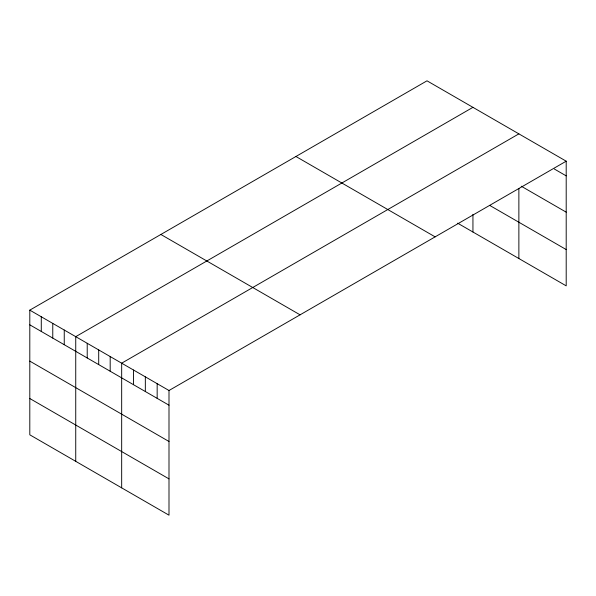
<?xml version="1.0" encoding="UTF-8"?>
<svg xmlns="http://www.w3.org/2000/svg" width="596" height="596" viewBox="0 0 596 596"><rect width="100%" height="100%" fill="white"/><g stroke="black" fill="none" stroke-linecap="round" stroke-linejoin="round"><path stroke-width="0.89" d="M566.2 161.188L168.996 390.507L168.996 515.182L29.8 434.812L29.8 310.144L427.004 80.818L566.2 161.188L566.2 285.856L457.624 223.172M472.941 107.34L75.737 336.666L75.737 461.334M518.87 133.862L121.673 363.188L121.673 487.856M554.369 169.033L566.2 175.865M521.239 186.205L566.2 212.161M489.778 205.441L566.2 249.56M295.929 156.495L435.125 236.865M160.875 234.466L300.071 314.83M29.8 310.144L168.996 390.507M29.8 324.827L168.996 405.191M29.8 361.124L168.996 441.487M29.8 398.515L168.996 478.886M518.87 188.403L518.87 258.53M472.941 214.329L472.941 232.015M157.165 383.675L157.165 398.359M145.335 376.843L145.335 391.527M133.504 370.019L133.504 384.696M110.186 356.557L110.186 371.233M98.705 349.926L98.705 364.603M87.217 343.296L87.217 357.973M64.249 330.035L64.249 344.712M52.768 323.405L52.768 338.081M41.28 316.774L41.28 331.458"/></g></svg>
